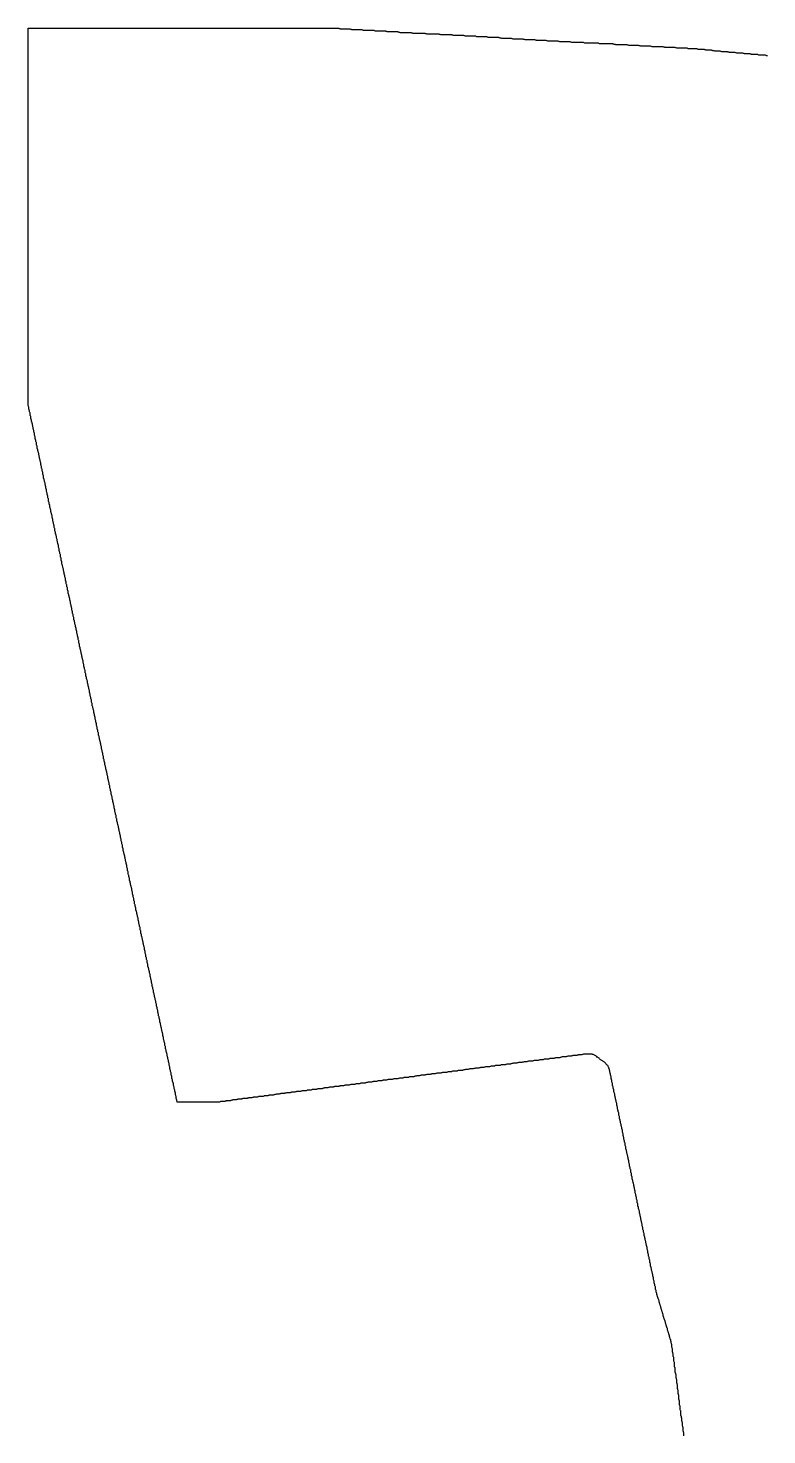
# Model space of a CAD drawing. Header units: metres. Extents: x -92469 to 35737, y 558 to 231008.
# Drawn here: x -92469 to -31974, y 115783 to 231008 of the extents above; entities that cross this region are included whole.
import ezdxf

# ---------------------------------------------------------------- set-up
doc = ezdxf.new("R2010")
doc.units = ezdxf.units.M
doc.layers.add('alpha_boundary_shrunk', color=7, linetype='Continuous')

msp = doc.modelspace()

# ---------------------------------------------------------------- linework, layer by layer
at = {"layer": 'alpha_boundary_shrunk', "color": 1}
msp.add_lwpolyline([(-38777, 115699), (-38777, 115870), (-38779, 115916), (-38786, 115962), (-38796, 116007), (-38811, 116051), (-38830, 116093), (-38835, 116103), (-38835, 116331), (-38837, 116378), (-38844, 116424), (-38854, 116469), (-38869, 116513), (-38888, 116555), (-38893, 116565), (-38893, 116736), (-38895, 116782), (-38901, 116828), (-38912, 116873), (-38927, 116917), (-38945, 116959), (-38950, 116969), (-38950, 117140), (-38953, 117186), (-38959, 117232), (-38970, 117277), (-38984, 117321), (-39003, 117363), (-39008, 117373), (-39008, 117601), (-39010, 117648), (-39017, 117694), (-39027, 117739), (-39042, 117783), (-39061, 117825), (-39066, 117835), (-39066, 118006), (-39068, 118052), (-39074, 118098), (-39085, 118143), (-39100, 118187), (-39119, 118229), (-39124, 118239), (-39124, 118467), (-39126, 118514), (-39132, 118560), (-39143, 118605), (-39158, 118649), (-39176, 118691), (-39181, 118701), (-39181, 118929), (-39183, 118976), (-39190, 119022), (-39201, 119067), (-39215, 119111), (-39234, 119153), (-39239, 119163), (-39239, 119333), (-39241, 119380), (-39248, 119426), (-39258, 119471), (-39273, 119515), (-39292, 119557), (-39297, 119567), (-39297, 119795), (-39299, 119842), (-39305, 119888), (-39316, 119933), (-39331, 119977), (-39350, 120019), (-39355, 120029), (-39355, 120257), (-39357, 120303), (-39363, 120349), (-39374, 120395), (-39389, 120438), (-39407, 120481), (-39412, 120491), (-39412, 120661), (-39414, 120708), (-39421, 120754), (-39431, 120799), (-39446, 120843), (-39465, 120885), (-39470, 120895), (-39470, 121123), (-39472, 121169), (-39479, 121215), (-39489, 121260), (-39504, 121304), (-39523, 121347), (-39528, 121357), (-39528, 121585), (-39530, 121631), (-39536, 121677), (-39547, 121722), (-39562, 121766), (-39581, 121809), (-39585, 121819), (-39585, 121989), (-39588, 122035), (-39594, 122081), (-39605, 122126), (-39619, 122170), (-39638, 122213), (-39643, 122223), (-39643, 122336), (-39645, 122382), (-39652, 122428), (-39662, 122473), (-39677, 122517), (-39696, 122559), (-39701, 122569), (-39701, 122740), (-39703, 122786), (-39710, 122832), (-39720, 122877), (-39735, 122921), (-39754, 122963), (-39759, 122973), (-39759, 123086), (-39761, 123132), (-39767, 123178), (-39778, 123223), (-39793, 123267), (-39811, 123310), (-39816, 123320), (-39816, 123375), (-39819, 123421), (-39825, 123467), (-39836, 123512), (-39850, 123556), (-39869, 123598), (-39880, 123620), (-39883, 123640), (-39893, 123685), (-39908, 123729), (-39927, 123772), (-39932, 123782), (-39934, 123825), (-39940, 123871), (-39951, 123916), (-39966, 123960), (-39985, 124003), (-39995, 124024), (-39998, 124044), (-40009, 124089), (-40024, 124133), (-40042, 124176), (-40053, 124197), (-40056, 124217), (-40067, 124263), (-40081, 124307), (-40100, 124349), (-40105, 124359), (-40107, 124403), (-40114, 124448), (-40124, 124494), (-40139, 124537), (-40158, 124580), (-40169, 124601), (-40171, 124622), (-40182, 124667), (-40197, 124711), (-40216, 124753), (-40226, 124774), (-40229, 124795), (-40240, 124840), (-40255, 124884), (-40273, 124926), (-40278, 124936), (-40280, 124980), (-40287, 125026), (-40297, 125071), (-40312, 125115), (-40331, 125157), (-40342, 125178), (-40345, 125199), (-40355, 125244), (-40370, 125288), (-40389, 125330), (-40399, 125352), (-40402, 125372), (-40413, 125417), (-40428, 125461), (-40447, 125504), (-40452, 125514), (-40454, 125557), (-40460, 125603), (-40471, 125648), (-40485, 125692), (-40504, 125734), (-40515, 125756), (-40518, 125776), (-40528, 125821), (-40543, 125865), (-40562, 125908), (-40573, 125929), (-40575, 125949), (-40586, 125995), (-40601, 126039), (-40620, 126081), (-40625, 126091), (-40627, 126134), (-40633, 126180), (-40644, 126226), (-40659, 126269), (-40677, 126312), (-40688, 126333), (-40691, 126354), (-40702, 126399), (-40716, 126443), (-40735, 126485), (-40746, 126506), (-40749, 126527), (-40759, 126572), (-40774, 126616), (-40793, 126658), (-40798, 126668), (-40800, 126712), (-40806, 126758), (-40817, 126803), (-40832, 126847), (-40851, 126889), (-40861, 126910), (-40864, 126931), (-40875, 126976), (-40890, 127020), (-40908, 127062), (-40919, 127084), (-40922, 127104), (-40933, 127149), (-40947, 127193), (-40966, 127236), (-40971, 127246), (-40973, 127289), (-40980, 127335), (-40990, 127380), (-41005, 127424), (-41024, 127466), (-41029, 127477), (-41031, 127520), (-41037, 127566), (-41048, 127611), (-41063, 127655), (-41082, 127697), (-41087, 127707), (-41087, 127762), (-41089, 127809), (-41095, 127855), (-41106, 127900), (-41121, 127944), (-41139, 127986), (-41144, 127996), (-41146, 128040), (-41153, 128086), (-41163, 128131), (-41178, 128175), (-41197, 128217), (-41202, 128227), (-41202, 128282), (-41204, 128328), (-41211, 128374), (-41221, 128419), (-41236, 128463), (-41255, 128506), (-41260, 128516), (-41260, 128571), (-41262, 128617), (-41268, 128663), (-41279, 128708), (-41294, 128752), (-41313, 128794), (-41317, 128804), (-41317, 128859), (-41320, 128906), (-41326, 128952), (-41337, 128997), (-41351, 129041), (-41370, 129083), (-41375, 129093), (-41377, 129137), (-41384, 129183), (-41394, 129228), (-41409, 129272), (-41428, 129314), (-41433, 129324), (-41433, 129379), (-41435, 129425), (-41441, 129471), (-41452, 129516), (-41467, 129560), (-41486, 129603), (-41491, 129612), (-41491, 129668), (-41493, 129714), (-41499, 129760), (-41510, 129805), (-41525, 129849), (-41543, 129891), (-41548, 129901), (-41548, 129956), (-41551, 130003), (-41557, 130048), (-41568, 130094), (-41582, 130138), (-41601, 130180), (-41606, 130190), (-41608, 130234), (-41615, 130279), (-41625, 130325), (-41640, 130368), (-41659, 130411), (-41664, 130421), (-41664, 130476), (-41666, 130522), (-41672, 130568), (-41683, 130613), (-41698, 130657), (-41717, 130699), (-41722, 130709), (-41722, 130765), (-41724, 130811), (-41730, 130857), (-41741, 130902), (-41756, 130946), (-41774, 130988), (-41779, 130998), (-41779, 131053), (-41781, 131100), (-41788, 131145), (-41799, 131191), (-41813, 131234), (-41832, 131277), (-41837, 131287), (-41839, 131330), (-41846, 131376), (-41856, 131421), (-41871, 131465), (-41890, 131508), (-41895, 131518), (-41895, 131573), (-41897, 131619), (-41903, 131665), (-41914, 131710), (-41929, 131754), (-41948, 131796), (-41953, 131806), (-41953, 131861), (-41955, 131908), (-41961, 131954), (-41972, 131999), (-41987, 132043), (-42005, 132085), (-42010, 132095), (-42010, 132150), (-42012, 132196), (-42019, 132242), (-42029, 132287), (-42044, 132331), (-42063, 132374), (-42068, 132384), (-42070, 132427), (-42077, 132473), (-42087, 132518), (-42102, 132562), (-42121, 132605), (-42126, 132615), (-42126, 132670), (-42128, 132716), (-42134, 132762), (-42145, 132807), (-42160, 132851), (-42178, 132893), (-42183, 132903), (-42183, 132958), (-42186, 133005), (-42192, 133051), (-42203, 133096), (-42217, 133140), (-42236, 133182), (-42241, 133192), (-42243, 133236), (-42250, 133282), (-42260, 133327), (-42275, 133371), (-42294, 133413), (-42299, 133423), (-42299, 133478), (-42301, 133524), (-42307, 133570), (-42318, 133615), (-42333, 133659), (-42352, 133702), (-42357, 133711), (-42357, 133767), (-42359, 133813), (-42365, 133859), (-42376, 133904), (-42391, 133948), (-42409, 133990), (-42414, 134000), (-42414, 134055), (-42417, 134102), (-42423, 134148), (-42434, 134193), (-42448, 134237), (-42467, 134279), (-42472, 134289), (-42474, 134333), (-42481, 134378), (-42491, 134424), (-42506, 134467), (-42525, 134510), (-42530, 134520), (-42530, 134575), (-42532, 134621), (-42538, 134667), (-42549, 134712), (-42564, 134756), (-42583, 134799), (-42588, 134808), (-42588, 134864), (-42590, 134910), (-42596, 134956), (-42607, 135001), (-42622, 135045), (-42640, 135087), (-42645, 135097), (-42645, 135152), (-42647, 135199), (-42654, 135244), (-42665, 135290), (-42679, 135333), (-42698, 135376), (-42703, 135386), (-42705, 135429), (-42712, 135475), (-42722, 135520), (-42737, 135564), (-42756, 135607), (-42761, 135617), (-42761, 135672), (-42763, 135718), (-42769, 135764), (-42780, 135809), (-42795, 135853), (-42814, 135895), (-42818, 135905), (-42818, 135960), (-42821, 136007), (-42827, 136053), (-42838, 136098), (-42853, 136142), (-42871, 136184), (-42876, 136194), (-42876, 136249), (-42878, 136295), (-42885, 136341), (-42895, 136386), (-42910, 136430), (-42929, 136473), (-42934, 136483), (-42936, 136526), (-42943, 136572), (-42953, 136617), (-42968, 136661), (-42987, 136704), (-42992, 136714), (-42992, 136769), (-42994, 136815), (-43000, 136861), (-43011, 136906), (-43026, 136950), (-43044, 136992), (-43049, 137002), (-43049, 137057), (-43052, 137104), (-43058, 137150), (-43069, 137195), (-43083, 137239), (-43102, 137281), (-43107, 137291), (-43107, 137346), (-43109, 137392), (-43116, 137438), (-43126, 137483), (-43141, 137527), (-43160, 137570), (-43165, 137580), (-43167, 137623), (-43173, 137669), (-43184, 137714), (-43199, 137758), (-43218, 137801), (-43223, 137811), (-43223, 137866), (-43225, 137912), (-43231, 137958), (-43242, 138003), (-43257, 138047), (-43275, 138089), (-43280, 138099), (-43280, 138154), (-43283, 138201), (-43289, 138247), (-43300, 138292), (-43314, 138336), (-43333, 138378), (-43338, 138388), (-43338, 138443), (-43340, 138489), (-43347, 138535), (-43357, 138580), (-43372, 138624), (-43391, 138667), (-43396, 138677), (-43398, 138720), (-43404, 138766), (-43415, 138811), (-43430, 138855), (-43449, 138898), (-43454, 138907), (-43454, 138963), (-43456, 139009), (-43462, 139055), (-43473, 139100), (-43488, 139144), (-43506, 139186), (-43511, 139196), (-43511, 139251), (-43513, 139298), (-43520, 139343), (-43531, 139389), (-43545, 139432), (-43564, 139475), (-43569, 139485), (-43569, 139540), (-43571, 139586), (-43578, 139632), (-43588, 139677), (-43603, 139721), (-43622, 139764), (-43627, 139774), (-43629, 139817), (-43635, 139863), (-43646, 139908), (-43661, 139952), (-43680, 139994), (-43684, 140004), (-43684, 140060), (-43687, 140106), (-43693, 140152), (-43704, 140197), (-43718, 140241), (-43737, 140283), (-43742, 140293), (-43742, 140348), (-43744, 140394), (-43751, 140440), (-43761, 140485), (-43776, 140529), (-43795, 140572), (-43800, 140582), (-43800, 140637), (-43802, 140683), (-43809, 140729), (-43819, 140774), (-43834, 140818), (-43853, 140860), (-43858, 140870), (-43858, 140926), (-43860, 140972), (-43866, 141018), (-43877, 141063), (-43892, 141107), (-43910, 141149), (-43916, 141159), (-43918, 141203), (-43924, 141249), (-43935, 141294), (-43949, 141338), (-43968, 141380), (-43973, 141390), (-43973, 141445), (-43975, 141491), (-43982, 141537), (-43992, 141582), (-44007, 141626), (-44026, 141669), (-44031, 141679), (-44031, 141734), (-44033, 141780), (-44039, 141826), (-44050, 141871), (-44065, 141915), (-44084, 141957), (-44089, 141967), (-44089, 142022), (-44091, 142069), (-44097, 142115), (-44108, 142160), (-44123, 142204), (-44141, 142246), (-44146, 142256), (-44148, 142300), (-44155, 142346), (-44166, 142391), (-44180, 142435), (-44199, 142477), (-44204, 142487), (-44204, 142542), (-44206, 142588), (-44213, 142634), (-44223, 142679), (-44238, 142723), (-44257, 142766), (-44262, 142776), (-44262, 142831), (-44264, 142877), (-44270, 142923), (-44281, 142968), (-44296, 143012), (-44315, 143054), (-44320, 143064), (-44322, 143108), (-44328, 143154), (-44339, 143199), (-44354, 143243), (-44372, 143285), (-44377, 143295), (-44377, 143350), (-44379, 143397), (-44386, 143442), (-44397, 143488), (-44411, 143532), (-44430, 143574), (-44435, 143584), (-44435, 143639), (-44437, 143685), (-44444, 143731), (-44454, 143776), (-44469, 143820), (-44488, 143863), (-44493, 143872), (-44493, 143928), (-44495, 143974), (-44501, 144020), (-44512, 144065), (-44527, 144109), (-44546, 144151), (-44551, 144161), (-44553, 144205), (-44559, 144251), (-44570, 144296), (-44584, 144340), (-44603, 144382), (-44608, 144392), (-44608, 144447), (-44610, 144493), (-44617, 144539), (-44627, 144585), (-44642, 144628), (-44661, 144671), (-44666, 144681), (-44666, 144736), (-44668, 144782), (-44675, 144828), (-44685, 144873), (-44700, 144917), (-44719, 144959), (-44724, 144969), (-44724, 145025), (-44726, 145071), (-44732, 145117), (-44743, 145162), (-44758, 145206), (-44776, 145248), (-44782, 145258), (-44784, 145302), (-44790, 145348), (-44801, 145393), (-44815, 145437), (-44834, 145479), (-44839, 145489), (-44839, 145544), (-44841, 145590), (-44848, 145636), (-44858, 145681), (-44873, 145725), (-44892, 145768), (-44903, 145789), (-44906, 145815), (-44918, 145862), (-44935, 145909), (-44956, 145953), (-44981, 145995), (-45010, 146035), (-45043, 146071), (-45274, 146302), (-45314, 146338), (-45358, 146369), (-45404, 146395), (-45447, 146417), (-45447, 146417), (-45487, 146453), (-45531, 146484), (-45577, 146511), (-45620, 146532), (-45678, 146590), (-45718, 146626), (-45762, 146658), (-45808, 146684), (-45851, 146706), (-45909, 146764), (-45949, 146799), (-45993, 146831), (-46039, 146857), (-46155, 146915), (-46197, 146934), (-46241, 146949), (-46286, 146959), (-46332, 146966), (-46378, 146968), (-46898, 146968), (-46944, 146966), (-46990, 146959), (-47035, 146949), (-47079, 146934), (-47122, 146915), (-47131, 146910), (-47302, 146910), (-47348, 146908), (-47394, 146902), (-47439, 146891), (-47483, 146876), (-47526, 146857), (-47536, 146852), (-47764, 146852), (-47810, 146850), (-47856, 146844), (-47901, 146833), (-47945, 146818), (-47988, 146800), (-47997, 146795), (-48226, 146795), (-48272, 146792), (-48318, 146786), (-48363, 146775), (-48407, 146761), (-48449, 146742), (-48459, 146737), (-48688, 146737), (-48734, 146735), (-48780, 146728), (-48825, 146718), (-48869, 146703), (-48911, 146684), (-48921, 146679), (-49149, 146679), (-49196, 146677), (-49242, 146671), (-49287, 146660), (-49331, 146645), (-49373, 146626), (-49383, 146621), (-49611, 146621), (-49658, 146619), (-49704, 146613), (-49749, 146602), (-49793, 146587), (-49835, 146569), (-49845, 146564), (-50073, 146564), (-50120, 146562), (-50165, 146555), (-50211, 146544), (-50254, 146530), (-50297, 146511), (-50307, 146506), (-50477, 146506), (-50524, 146504), (-50570, 146497), (-50615, 146487), (-50659, 146472), (-50701, 146453), (-50711, 146448), (-50939, 146448), (-50986, 146446), (-51031, 146440), (-51077, 146429), (-51120, 146414), (-51163, 146395), (-51173, 146391), (-51401, 146391), (-51447, 146388), (-51493, 146382), (-51538, 146371), (-51582, 146357), (-51625, 146338), (-51635, 146333), (-51805, 146333), (-51852, 146331), (-51897, 146324), (-51943, 146314), (-51986, 146299), (-52029, 146280), (-52039, 146275), (-52267, 146275), (-52313, 146273), (-52359, 146266), (-52404, 146256), (-52448, 146241), (-52491, 146222), (-52501, 146217), (-52729, 146217), (-52775, 146215), (-52821, 146209), (-52866, 146198), (-52910, 146183), (-52953, 146165), (-52962, 146160), (-53133, 146160), (-53179, 146157), (-53225, 146151), (-53270, 146140), (-53314, 146126), (-53357, 146107), (-53367, 146102), (-53595, 146102), (-53641, 146100), (-53687, 146093), (-53732, 146083), (-53776, 146068), (-53819, 146049), (-53828, 146044), (-54057, 146044), (-54103, 146042), (-54149, 146036), (-54194, 146025), (-54238, 146010), (-54280, 145991), (-54290, 145986), (-54461, 145986), (-54507, 145984), (-54553, 145978), (-54598, 145967), (-54642, 145952), (-54685, 145934), (-54694, 145929), (-54923, 145929), (-54969, 145927), (-55015, 145920), (-55060, 145909), (-55104, 145895), (-55146, 145876), (-55156, 145871), (-55327, 145871), (-55373, 145869), (-55419, 145862), (-55464, 145852), (-55508, 145837), (-55551, 145818), (-55560, 145813), (-55789, 145813), (-55835, 145811), (-55881, 145805), (-55926, 145794), (-55970, 145779), (-56012, 145760), (-56022, 145755), (-56251, 145755), (-56297, 145753), (-56343, 145747), (-56388, 145736), (-56432, 145721), (-56474, 145703), (-56484, 145698), (-56655, 145698), (-56701, 145696), (-56747, 145689), (-56792, 145678), (-56836, 145664), (-56878, 145645), (-56888, 145640), (-57117, 145640), (-57163, 145638), (-57209, 145631), (-57254, 145621), (-57298, 145606), (-57340, 145587), (-57350, 145582), (-57578, 145582), (-57625, 145580), (-57671, 145574), (-57716, 145563), (-57760, 145548), (-57802, 145529), (-57812, 145525), (-57983, 145525), (-58029, 145522), (-58075, 145516), (-58120, 145505), (-58164, 145491), (-58206, 145472), (-58216, 145467), (-58444, 145467), (-58491, 145465), (-58537, 145458), (-58582, 145448), (-58626, 145433), (-58668, 145414), (-58678, 145409), (-58906, 145409), (-58953, 145407), (-58999, 145400), (-59044, 145390), (-59088, 145375), (-59130, 145356), (-59140, 145351), (-59310, 145351), (-59357, 145349), (-59403, 145343), (-59448, 145332), (-59492, 145317), (-59534, 145299), (-59544, 145294), (-59772, 145294), (-59819, 145291), (-59865, 145285), (-59910, 145274), (-59954, 145260), (-59996, 145241), (-60006, 145236), (-60234, 145236), (-60280, 145234), (-60326, 145227), (-60371, 145217), (-60415, 145202), (-60458, 145183), (-60468, 145178), (-60638, 145178), (-60685, 145176), (-60731, 145170), (-60776, 145159), (-60820, 145144), (-60862, 145125), (-60872, 145120), (-61100, 145120), (-61146, 145118), (-61192, 145112), (-61237, 145101), (-61281, 145086), (-61324, 145068), (-61334, 145063), (-61562, 145063), (-61608, 145061), (-61654, 145054), (-61699, 145043), (-61743, 145029), (-61786, 145010), (-61796, 145005), (-61966, 145005), (-62012, 145003), (-62058, 144996), (-62103, 144986), (-62147, 144971), (-62190, 144952), (-62200, 144947), (-62428, 144947), (-62474, 144945), (-62520, 144939), (-62565, 144928), (-62609, 144913), (-62652, 144894), (-62662, 144889), (-62890, 144889), (-62936, 144887), (-62982, 144881), (-63027, 144870), (-63071, 144855), (-63113, 144837), (-63123, 144832), (-63294, 144832), (-63340, 144830), (-63386, 144823), (-63431, 144813), (-63475, 144798), (-63518, 144779), (-63528, 144774), (-63756, 144774), (-63802, 144772), (-63848, 144765), (-63893, 144755), (-63937, 144740), (-63979, 144721), (-63989, 144716), (-64160, 144716), (-64206, 144714), (-64252, 144708), (-64297, 144697), (-64341, 144682), (-64384, 144663), (-64393, 144659), (-64622, 144659), (-64668, 144656), (-64714, 144650), (-64759, 144639), (-64803, 144625), (-64845, 144606), (-64855, 144601), (-65084, 144601), (-65130, 144599), (-65176, 144592), (-65221, 144582), (-65265, 144567), (-65307, 144548), (-65317, 144543), (-65488, 144543), (-65534, 144541), (-65580, 144534), (-65625, 144524), (-65669, 144509), (-65711, 144490), (-65721, 144485), (-65950, 144485), (-65996, 144483), (-66042, 144477), (-66087, 144466), (-66131, 144451), (-66173, 144433), (-66183, 144428), (-66412, 144428), (-66458, 144425), (-66504, 144419), (-66549, 144408), (-66593, 144394), (-66635, 144375), (-66645, 144370), (-66816, 144370), (-66862, 144368), (-66908, 144361), (-66953, 144351), (-66997, 144336), (-67039, 144317), (-67049, 144312), (-67278, 144312), (-67324, 144310), (-67370, 144304), (-67415, 144293), (-67459, 144278), (-67501, 144259), (-67511, 144254), (-67739, 144254), (-67786, 144252), (-67832, 144246), (-67877, 144235), (-67921, 144220), (-67963, 144202), (-67973, 144197), (-68144, 144197), (-68190, 144195), (-68236, 144188), (-68281, 144177), (-68325, 144163), (-68367, 144144), (-68377, 144139), (-68605, 144139), (-68652, 144137), (-68698, 144130), (-68743, 144120), (-68787, 144105), (-68829, 144086), (-68839, 144081), (-69067, 144081), (-69114, 144079), (-69159, 144073), (-69205, 144062), (-69249, 144047), (-69291, 144028), (-69301, 144023), (-69471, 144023), (-69518, 144021), (-69564, 144015), (-69609, 144004), (-69653, 143989), (-69695, 143971), (-69705, 143966), (-69933, 143966), (-69980, 143964), (-70025, 143957), (-70071, 143947), (-70115, 143932), (-70157, 143913), (-70167, 143908), (-70395, 143908), (-70441, 143906), (-70487, 143899), (-70532, 143889), (-70576, 143874), (-70619, 143855), (-70629, 143850), (-70799, 143850), (-70846, 143848), (-70891, 143842), (-70937, 143831), (-70980, 143816), (-71023, 143797), (-71033, 143793), (-71261, 143793), (-71307, 143790), (-71353, 143784), (-71398, 143773), (-71442, 143759), (-71485, 143740), (-71495, 143735), (-71723, 143735), (-71769, 143733), (-71815, 143726), (-71860, 143716), (-71904, 143701), (-71947, 143682), (-71956, 143677), (-72127, 143677), (-72173, 143675), (-72219, 143669), (-72264, 143658), (-72308, 143643), (-72351, 143624), (-72361, 143619), (-72589, 143619), (-72635, 143617), (-72681, 143611), (-72726, 143600), (-72770, 143585), (-72813, 143567), (-72822, 143562), (-72993, 143562), (-73039, 143559), (-73085, 143553), (-73130, 143542), (-73174, 143528), (-73217, 143509), (-73227, 143504), (-73455, 143504), (-73501, 143502), (-73547, 143495), (-73592, 143485), (-73636, 143470), (-73679, 143451), (-73688, 143446), (-73917, 143446), (-73963, 143444), (-74009, 143438), (-74054, 143427), (-74098, 143412), (-74140, 143393), (-74150, 143388), (-74321, 143388), (-74367, 143386), (-74413, 143380), (-74458, 143369), (-74502, 143354), (-74545, 143336), (-74554, 143331), (-74783, 143331), (-74829, 143329), (-74875, 143322), (-74920, 143311), (-74964, 143297), (-75006, 143278), (-75016, 143273), (-75245, 143273), (-75291, 143271), (-75337, 143264), (-75382, 143254), (-75426, 143239), (-75468, 143220), (-75478, 143215), (-75649, 143215), (-75695, 143213), (-75741, 143207), (-75786, 143196), (-75830, 143181), (-75872, 143162), (-75882, 143157), (-76111, 143157), (-76157, 143155), (-76203, 143149), (-76248, 143138), (-76292, 143123), (-76334, 143105), (-76344, 143100), (-76573, 143100), (-76619, 143098), (-76665, 143091), (-76710, 143081), (-76754, 143066), (-76796, 143047), (-76806, 143042), (-80254, 143042), (-80263, 143070), (-80282, 143112), (-80287, 143122), (-80289, 143166), (-80296, 143212), (-80306, 143257), (-80321, 143301), (-80340, 143343), (-80345, 143353), (-80345, 143408), (-80347, 143454), (-80353, 143500), (-80364, 143545), (-80379, 143589), (-80398, 143632), (-80402, 143642), (-80402, 143697), (-80405, 143743), (-80411, 143789), (-80422, 143834), (-80436, 143878), (-80455, 143920), (-80460, 143930), (-80462, 143974), (-80469, 144020), (-80479, 144065), (-80494, 144109), (-80513, 144151), (-80518, 144161), (-80518, 144216), (-80520, 144263), (-80527, 144308), (-80537, 144354), (-80552, 144398), (-80571, 144440), (-80576, 144450), (-80576, 144505), (-80578, 144551), (-80584, 144597), (-80595, 144642), (-80610, 144686), (-80628, 144729), (-80634, 144739), (-80636, 144782), (-80642, 144828), (-80653, 144873), (-80667, 144917), (-80686, 144959), (-80691, 144969), (-80691, 145025), (-80693, 145071), (-80700, 145117), (-80710, 145162), (-80725, 145206), (-80744, 145248), (-80749, 145258), (-80749, 145313), (-80751, 145359), (-80757, 145405), (-80768, 145450), (-80783, 145494), (-80802, 145537), (-80807, 145547), (-80809, 145590), (-80815, 145636), (-80826, 145681), (-80841, 145725), (-80859, 145768), (-80864, 145778), (-80864, 145833), (-80866, 145879), (-80873, 145925), (-80884, 145970), (-80898, 146014), (-80917, 146056), (-80922, 146066), (-80922, 146121), (-80924, 146168), (-80931, 146214), (-80941, 146259), (-80956, 146303), (-80975, 146345), (-80980, 146355), (-80982, 146399), (-80988, 146445), (-80999, 146490), (-81014, 146534), (-81033, 146576), (-81038, 146586), (-81038, 146641), (-81040, 146687), (-81046, 146733), (-81057, 146778), (-81072, 146822), (-81090, 146865), (-81095, 146875), (-81095, 146930), (-81097, 146976), (-81104, 147022), (-81114, 147067), (-81129, 147111), (-81148, 147153), (-81153, 147163), (-81155, 147207), (-81162, 147253), (-81172, 147298), (-81187, 147342), (-81206, 147384), (-81211, 147394), (-81211, 147449), (-81213, 147496), (-81219, 147541), (-81230, 147587), (-81245, 147631), (-81264, 147673), (-81268, 147683), (-81268, 147738), (-81271, 147784), (-81277, 147830), (-81288, 147875), (-81302, 147919), (-81321, 147962), (-81326, 147972), (-81328, 148015), (-81335, 148061), (-81345, 148106), (-81360, 148150), (-81379, 148192), (-81384, 148202), (-81384, 148258), (-81386, 148304), (-81393, 148350), (-81403, 148395), (-81418, 148439), (-81437, 148481), (-81442, 148491), (-81442, 148546), (-81444, 148593), (-81450, 148638), (-81461, 148684), (-81476, 148727), (-81494, 148770), (-81500, 148780), (-81502, 148823), (-81508, 148869), (-81519, 148914), (-81533, 148958), (-81552, 149001), (-81557, 149011), (-81557, 149066), (-81559, 149112), (-81566, 149158), (-81576, 149203), (-81591, 149247), (-81610, 149289), (-81615, 149299), (-81615, 149354), (-81617, 149401), (-81623, 149447), (-81634, 149492), (-81649, 149536), (-81668, 149578), (-81673, 149588), (-81673, 149643), (-81675, 149689), (-81681, 149735), (-81692, 149780), (-81707, 149824), (-81725, 149867), (-81730, 149877), (-81732, 149920), (-81739, 149966), (-81750, 150011), (-81764, 150055), (-81783, 150098), (-81788, 150108), (-81788, 150163), (-81790, 150209), (-81797, 150255), (-81807, 150300), (-81822, 150344), (-81841, 150386), (-81846, 150396), (-81846, 150451), (-81848, 150498), (-81854, 150544), (-81865, 150589), (-81880, 150633), (-81899, 150675), (-81904, 150685), (-81906, 150729), (-81912, 150775), (-81923, 150820), (-81938, 150864), (-81956, 150906), (-81961, 150916), (-81961, 150971), (-81963, 151017), (-81970, 151063), (-81980, 151108), (-81995, 151152), (-82014, 151195), (-82019, 151204), (-82019, 151260), (-82021, 151306), (-82028, 151352), (-82038, 151397), (-82053, 151441), (-82072, 151483), (-82077, 151493), (-82079, 151537), (-82085, 151583), (-82096, 151628), (-82111, 151672), (-82130, 151714), (-82134, 151724), (-82134, 151779), (-82137, 151826), (-82143, 151871), (-82154, 151917), (-82168, 151960), (-82187, 152003), (-82192, 152013), (-82192, 152068), (-82194, 152114), (-82201, 152160), (-82211, 152205), (-82226, 152249), (-82245, 152292), (-82250, 152302), (-82252, 152345), (-82259, 152391), (-82269, 152436), (-82284, 152480), (-82303, 152522), (-82308, 152532), (-82308, 152588), (-82310, 152634), (-82316, 152680), (-82327, 152725), (-82342, 152769), (-82360, 152811), (-82365, 152821), (-82365, 152876), (-82368, 152922), (-82374, 152968), (-82385, 153013), (-82399, 153057), (-82418, 153100), (-82423, 153110), (-82425, 153153), (-82432, 153199), (-82442, 153244), (-82457, 153288), (-82476, 153331), (-82481, 153341), (-82481, 153396), (-82483, 153442), (-82489, 153488), (-82500, 153533), (-82515, 153577), (-82534, 153619), (-82539, 153629), (-82539, 153684), (-82541, 153731), (-82547, 153777), (-82558, 153822), (-82573, 153866), (-82591, 153908), (-82596, 153918), (-82598, 153962), (-82605, 154008), (-82616, 154053), (-82630, 154097), (-82649, 154139), (-82654, 154149), (-82654, 154204), (-82656, 154250), (-82663, 154296), (-82673, 154341), (-82688, 154385), (-82707, 154428), (-82712, 154438), (-82712, 154493), (-82714, 154539), (-82720, 154585), (-82731, 154630), (-82746, 154674), (-82765, 154716), (-82770, 154726), (-82772, 154770), (-82778, 154816), (-82789, 154861), (-82804, 154905), (-82822, 154947), (-82827, 154957), (-82827, 155012), (-82829, 155059), (-82836, 155104), (-82846, 155150), (-82861, 155194), (-82880, 155236), (-82885, 155246), (-82885, 155301), (-82887, 155347), (-82894, 155393), (-82904, 155438), (-82919, 155482), (-82938, 155525), (-82943, 155534), (-82943, 155590), (-82945, 155636), (-82951, 155682), (-82962, 155727), (-82977, 155771), (-82996, 155813), (-83001, 155823), (-83003, 155867), (-83009, 155913), (-83020, 155958), (-83034, 156002), (-83053, 156044), (-83058, 156054), (-83058, 156109), (-83060, 156155), (-83067, 156201), (-83077, 156247), (-83092, 156290), (-83111, 156333), (-83116, 156343), (-83116, 156398), (-83118, 156444), (-83124, 156490), (-83135, 156535), (-83150, 156579), (-83169, 156621), (-83174, 156632), (-83176, 156675), (-83182, 156721), (-83193, 156766), (-83208, 156810), (-83226, 156852), (-83231, 156862), (-83231, 156917), (-83234, 156964), (-83240, 157010), (-83251, 157055), (-83265, 157099), (-83284, 157141), (-83289, 157151), (-83289, 157206), (-83291, 157252), (-83298, 157298), (-83308, 157343), (-83323, 157387), (-83342, 157430), (-83347, 157440), (-83349, 157483), (-83355, 157529), (-83366, 157574), (-83381, 157618), (-83400, 157661), (-83405, 157671), (-83405, 157726), (-83407, 157772), (-83413, 157818), (-83424, 157863), (-83439, 157907), (-83457, 157949), (-83462, 157959), (-83462, 158014), (-83464, 158061), (-83471, 158107), (-83482, 158152), (-83496, 158196), (-83515, 158238), (-83520, 158248), (-83522, 158292), (-83529, 158338), (-83539, 158383), (-83554, 158427), (-83573, 158469), (-83578, 158479), (-83578, 158534), (-83580, 158580), (-83586, 158626), (-83597, 158671), (-83612, 158715), (-83631, 158758), (-83636, 158767), (-83636, 158823), (-83638, 158869), (-83644, 158915), (-83655, 158960), (-83670, 159004), (-83688, 159046), (-83693, 159056), (-83695, 159100), (-83702, 159146), (-83712, 159191), (-83727, 159235), (-83746, 159277), (-83751, 159287), (-83751, 159342), (-83753, 159389), (-83760, 159434), (-83770, 159480), (-83785, 159523), (-83804, 159566), (-83809, 159576), (-83809, 159631), (-83811, 159677), (-83817, 159723), (-83828, 159768), (-83843, 159812), (-83861, 159855), (-83867, 159865), (-83869, 159908), (-83875, 159954), (-83886, 159999), (-83900, 160043), (-83919, 160085), (-83924, 160095), (-83924, 160150), (-83926, 160197), (-83933, 160243), (-83943, 160288), (-83958, 160332), (-83977, 160374), (-83982, 160384), (-83982, 160439), (-83984, 160485), (-83990, 160531), (-84001, 160576), (-84016, 160620), (-84035, 160663), (-84040, 160673), (-84042, 160716), (-84048, 160762), (-84059, 160807), (-84074, 160851), (-84092, 160894), (-84097, 160904), (-84097, 160959), (-84100, 161005), (-84106, 161051), (-84117, 161096), (-84131, 161140), (-84150, 161182), (-84155, 161192), (-84155, 161247), (-84157, 161294), (-84164, 161340), (-84174, 161385), (-84189, 161429), (-84208, 161471), (-84213, 161481), (-84215, 161525), (-84221, 161571), (-84232, 161616), (-84247, 161660), (-84266, 161702), (-84271, 161712), (-84271, 161767), (-84273, 161813), (-84279, 161859), (-84290, 161904), (-84305, 161948), (-84323, 161991), (-84328, 162001), (-84328, 162056), (-84330, 162102), (-84337, 162148), (-84348, 162193), (-84362, 162237), (-84381, 162279), (-84386, 162289), (-84386, 162344), (-84388, 162391), (-84395, 162437), (-84405, 162482), (-84420, 162526), (-84439, 162568), (-84444, 162578), (-84446, 162622), (-84452, 162667), (-84463, 162713), (-84478, 162756), (-84497, 162799), (-84502, 162809), (-84502, 162864), (-84504, 162910), (-84510, 162956), (-84521, 163001), (-84536, 163045), (-84554, 163088), (-84559, 163097), (-84559, 163153), (-84561, 163199), (-84568, 163245), (-84578, 163290), (-84593, 163334), (-84612, 163376), (-84617, 163386), (-84619, 163430), (-84626, 163476), (-84636, 163521), (-84651, 163565), (-84670, 163607), (-84675, 163617), (-84675, 163672), (-84677, 163718), (-84683, 163764), (-84694, 163809), (-84709, 163853), (-84727, 163896), (-84732, 163906), (-84732, 163961), (-84735, 164007), (-84741, 164053), (-84752, 164098), (-84766, 164142), (-84785, 164184), (-84790, 164195), (-84792, 164238), (-84799, 164284), (-84809, 164329), (-84824, 164373), (-84843, 164415), (-84848, 164425), (-84848, 164480), (-84850, 164527), (-84856, 164573), (-84867, 164618), (-84882, 164662), (-84901, 164704), (-84906, 164714), (-84906, 164769), (-84908, 164815), (-84914, 164861), (-84925, 164906), (-84940, 164950), (-84958, 164993), (-84963, 165003), (-84966, 165046), (-84972, 165092), (-84983, 165137), (-84997, 165181), (-85016, 165224), (-85021, 165234), (-85021, 165289), (-85023, 165335), (-85030, 165381), (-85040, 165426), (-85055, 165470), (-85074, 165512), (-85079, 165522), (-85079, 165577), (-85081, 165624), (-85087, 165670), (-85098, 165715), (-85113, 165759), (-85132, 165801), (-85137, 165811), (-85139, 165855), (-85145, 165900), (-85156, 165946), (-85171, 165990), (-85189, 166032), (-85194, 166042), (-85194, 166097), (-85196, 166143), (-85203, 166189), (-85214, 166234), (-85228, 166278), (-85247, 166321), (-85252, 166330), (-85252, 166386), (-85254, 166432), (-85261, 166478), (-85271, 166523), (-85286, 166567), (-85305, 166609), (-85310, 166619), (-85312, 166663), (-85318, 166709), (-85329, 166754), (-85344, 166798), (-85363, 166840), (-85367, 166850), (-85367, 166905), (-85370, 166952), (-85376, 166997), (-85387, 167043), (-85401, 167086), (-85420, 167129), (-85425, 167139), (-85425, 167194), (-85427, 167240), (-85434, 167286), (-85444, 167331), (-85459, 167375), (-85478, 167417), (-85483, 167428), (-85485, 167471), (-85492, 167517), (-85502, 167562), (-85517, 167606), (-85536, 167648), (-85541, 167658), (-85541, 167713), (-85543, 167760), (-85549, 167806), (-85560, 167851), (-85575, 167895), (-85593, 167937), (-85598, 167947), (-85598, 168002), (-85601, 168048), (-85607, 168094), (-85618, 168139), (-85632, 168183), (-85651, 168226), (-85656, 168236), (-85656, 168291), (-85658, 168337), (-85665, 168383), (-85675, 168428), (-85690, 168472), (-85709, 168514), (-85714, 168525), (-85716, 168568), (-85722, 168614), (-85733, 168659), (-85748, 168703), (-85767, 168745), (-85772, 168755), (-85772, 168810), (-85774, 168857), (-85780, 168903), (-85791, 168948), (-85806, 168992), (-85824, 169034), (-85829, 169044), (-85829, 169099), (-85832, 169145), (-85838, 169191), (-85849, 169236), (-85863, 169280), (-85882, 169323), (-85887, 169333), (-85889, 169376), (-85896, 169422), (-85906, 169467), (-85921, 169511), (-85940, 169554), (-85945, 169563), (-85945, 169619), (-85947, 169665), (-85953, 169711), (-85964, 169756), (-85979, 169800), (-85998, 169842), (-86003, 169852), (-86003, 169907), (-86005, 169954), (-86011, 170000), (-86022, 170045), (-86037, 170089), (-86055, 170131), (-86060, 170141), (-86062, 170185), (-86069, 170230), (-86080, 170276), (-86094, 170319), (-86113, 170362), (-86118, 170372), (-86118, 170427), (-86120, 170473), (-86127, 170519), (-86137, 170564), (-86152, 170608), (-86171, 170651), (-86176, 170660), (-86176, 170716), (-86178, 170762), (-86184, 170808), (-86195, 170853), (-86210, 170897), (-86229, 170939), (-86234, 170949), (-86236, 170993), (-86242, 171039), (-86253, 171084), (-86267, 171128), (-86286, 171170), (-86291, 171180), (-86291, 171235), (-86293, 171281), (-86300, 171327), (-86310, 171372), (-86325, 171416), (-86344, 171459), (-86349, 171469), (-86349, 171524), (-86351, 171570), (-86358, 171616), (-86368, 171661), (-86383, 171705), (-86402, 171747), (-86407, 171758), (-86409, 171801), (-86415, 171847), (-86426, 171892), (-86441, 171936), (-86459, 171978), (-86464, 171988), (-86464, 172043), (-86467, 172090), (-86473, 172136), (-86484, 172181), (-86498, 172225), (-86517, 172267), (-86522, 172277), (-86522, 172332), (-86524, 172378), (-86531, 172424), (-86541, 172469), (-86556, 172513), (-86575, 172556), (-86580, 172566), (-86582, 172609), (-86588, 172655), (-86599, 172700), (-86614, 172744), (-86633, 172787), (-86638, 172797), (-86638, 172852), (-86640, 172898), (-86646, 172944), (-86657, 172989), (-86672, 173033), (-86690, 173075), (-86695, 173085), (-86695, 173140), (-86697, 173187), (-86704, 173233), (-86715, 173278), (-86729, 173322), (-86748, 173364), (-86753, 173374), (-86755, 173418), (-86762, 173463), (-86772, 173509), (-86787, 173553), (-86806, 173595), (-86811, 173605), (-86811, 173660), (-86813, 173706), (-86819, 173752), (-86830, 173797), (-86845, 173841), (-86864, 173884), (-86869, 173893), (-86869, 173949), (-86871, 173995), (-86877, 174041), (-86888, 174086), (-86903, 174130), (-86921, 174172), (-86926, 174182), (-86928, 174226), (-86935, 174272), (-86945, 174317), (-86960, 174361), (-86979, 174403), (-86984, 174413), (-86984, 174468), (-86986, 174514), (-86993, 174560), (-87003, 174606), (-87018, 174649), (-87037, 174692), (-87042, 174702), (-87042, 174757), (-87044, 174803), (-87050, 174849), (-87061, 174894), (-87076, 174938), (-87095, 174980), (-87099, 174990), (-87099, 175046), (-87102, 175092), (-87108, 175138), (-87119, 175183), (-87133, 175227), (-87152, 175269), (-87157, 175279), (-87159, 175323), (-87166, 175369), (-87176, 175414), (-87191, 175458), (-87210, 175500), (-87215, 175510), (-87215, 175565), (-87217, 175611), (-87224, 175657), (-87234, 175702), (-87249, 175746), (-87268, 175789), (-87273, 175799), (-87273, 175854), (-87275, 175900), (-87281, 175946), (-87292, 175991), (-87307, 176035), (-87325, 176077), (-87331, 176088), (-87333, 176131), (-87339, 176177), (-87350, 176222), (-87364, 176266), (-87383, 176308), (-87388, 176318), (-87388, 176373), (-87390, 176420), (-87397, 176466), (-87407, 176511), (-87422, 176555), (-87441, 176597), (-87446, 176607), (-87446, 176662), (-87448, 176708), (-87454, 176754), (-87465, 176799), (-87480, 176843), (-87499, 176886), (-87504, 176896), (-87506, 176939), (-87512, 176985), (-87523, 177030), (-87538, 177074), (-87556, 177117), (-87561, 177126), (-87561, 177182), (-87563, 177228), (-87570, 177274), (-87581, 177319), (-87595, 177363), (-87614, 177405), (-87619, 177415), (-87619, 177470), (-87621, 177517), (-87628, 177562), (-87638, 177608), (-87653, 177652), (-87672, 177694), (-87677, 177704), (-87679, 177748), (-87685, 177793), (-87696, 177839), (-87711, 177882), (-87730, 177925), (-87735, 177935), (-87735, 177990), (-87737, 178036), (-87743, 178082), (-87754, 178127), (-87769, 178171), (-87787, 178213), (-87792, 178223), (-87792, 178279), (-87794, 178325), (-87801, 178371), (-87811, 178416), (-87826, 178460), (-87845, 178502), (-87850, 178512), (-87852, 178556), (-87859, 178602), (-87869, 178647), (-87884, 178691), (-87903, 178733), (-87908, 178743), (-87908, 178798), (-87910, 178844), (-87916, 178890), (-87927, 178935), (-87942, 178979), (-87961, 179022), (-87965, 179032), (-87965, 179087), (-87968, 179133), (-87974, 179179), (-87985, 179224), (-87999, 179268), (-88018, 179310), (-88023, 179321), (-88025, 179364), (-88032, 179410), (-88042, 179455), (-88057, 179499), (-88076, 179541), (-88081, 179551), (-88081, 179606), (-88083, 179653), (-88090, 179699), (-88100, 179744), (-88115, 179788), (-88134, 179830), (-88139, 179840), (-88139, 179895), (-88141, 179941), (-88147, 179987), (-88158, 180032), (-88173, 180076), (-88191, 180119), (-88197, 180129), (-88199, 180172), (-88205, 180218), (-88216, 180263), (-88230, 180307), (-88249, 180350), (-88254, 180360), (-88254, 180415), (-88256, 180461), (-88263, 180507), (-88273, 180552), (-88288, 180596), (-88307, 180638), (-88312, 180648), (-88312, 180703), (-88314, 180750), (-88320, 180796), (-88331, 180841), (-88346, 180885), (-88365, 180927), (-88370, 180937), (-88370, 180992), (-88372, 181038), (-88378, 181084), (-88389, 181129), (-88404, 181173), (-88422, 181216), (-88427, 181226), (-88429, 181269), (-88436, 181315), (-88447, 181360), (-88461, 181404), (-88480, 181447), (-88485, 181456), (-88485, 181512), (-88487, 181558), (-88494, 181604), (-88504, 181649), (-88519, 181693), (-88538, 181735), (-88543, 181745), (-88543, 181800), (-88545, 181847), (-88551, 181892), (-88562, 181938), (-88577, 181981), (-88596, 182024), (-88601, 182034), (-88603, 182077), (-88609, 182123), (-88620, 182168), (-88635, 182212), (-88653, 182255), (-88658, 182265), (-88658, 182320), (-88660, 182366), (-88667, 182412), (-88677, 182457), (-88692, 182501), (-88711, 182543), (-88716, 182553), (-88716, 182609), (-88718, 182655), (-88725, 182701), (-88735, 182746), (-88750, 182790), (-88769, 182832), (-88774, 182842), (-88776, 182886), (-88782, 182932), (-88793, 182977), (-88808, 183021), (-88827, 183063), (-88831, 183073), (-88831, 183128), (-88834, 183174), (-88840, 183220), (-88851, 183265), (-88865, 183309), (-88884, 183352), (-88889, 183362), (-88889, 183417), (-88891, 183463), (-88898, 183509), (-88908, 183554), (-88923, 183598), (-88942, 183640), (-88947, 183651), (-88949, 183694), (-88955, 183740), (-88966, 183785), (-88981, 183829), (-89000, 183871), (-89005, 183881), (-89005, 183936), (-89007, 183983), (-89013, 184029), (-89024, 184074), (-89039, 184118), (-89057, 184160), (-89062, 184170), (-89062, 184225), (-89065, 184271), (-89071, 184317), (-89082, 184362), (-89096, 184406), (-89115, 184449), (-89120, 184459), (-89122, 184502), (-89129, 184548), (-89139, 184593), (-89154, 184637), (-89173, 184680), (-89178, 184689), (-89178, 184745), (-89180, 184791), (-89186, 184837), (-89197, 184882), (-89212, 184926), (-89231, 184968), (-89236, 184978), (-89236, 185033), (-89238, 185080), (-89244, 185125), (-89255, 185171), (-89270, 185215), (-89288, 185257), (-89293, 185267), (-89295, 185311), (-89302, 185356), (-89313, 185402), (-89327, 185445), (-89346, 185488), (-89351, 185498), (-89351, 185553), (-89353, 185599), (-89360, 185645), (-89370, 185690), (-89385, 185734), (-89404, 185776), (-89409, 185786), (-89409, 185842), (-89411, 185888), (-89417, 185934), (-89428, 185979), (-89443, 186023), (-89462, 186065), (-89467, 186075), (-89469, 186119), (-89475, 186165), (-89486, 186210), (-89501, 186254), (-89519, 186296), (-89524, 186306), (-89524, 186361), (-89526, 186407), (-89533, 186453), (-89543, 186498), (-89558, 186542), (-89577, 186585), (-89582, 186595), (-89582, 186650), (-89584, 186696), (-89591, 186742), (-89601, 186787), (-89616, 186831), (-89635, 186873), (-89640, 186884), (-89642, 186927), (-89648, 186973), (-89659, 187018), (-89674, 187062), (-89692, 187104), (-89697, 187114), (-89697, 187169), (-89700, 187216), (-89706, 187262), (-89717, 187307), (-89731, 187351), (-89750, 187393), (-89755, 187403), (-89755, 187458), (-89757, 187504), (-89764, 187550), (-89774, 187595), (-89789, 187639), (-89808, 187682), (-89813, 187692), (-89813, 187747), (-89815, 187793), (-89821, 187839), (-89832, 187884), (-89847, 187928), (-89866, 187970), (-89871, 187980), (-89873, 188024), (-89879, 188070), (-89890, 188115), (-89905, 188159), (-89923, 188201), (-89928, 188211), (-89928, 188266), (-89931, 188313), (-89937, 188359), (-89948, 188404), (-89962, 188448), (-89981, 188490), (-89986, 188500), (-89986, 188555), (-89988, 188601), (-89995, 188647), (-90005, 188692), (-90020, 188736), (-90039, 188779), (-90044, 188789), (-90046, 188832), (-90052, 188878), (-90063, 188923), (-90078, 188967), (-90097, 189010), (-90102, 189019), (-90102, 189075), (-90104, 189121), (-90110, 189167), (-90121, 189212), (-90136, 189256), (-90154, 189298), (-90159, 189308), (-90159, 189363), (-90161, 189410), (-90168, 189455), (-90179, 189501), (-90193, 189544), (-90212, 189587), (-90217, 189597), (-90219, 189640), (-90226, 189686), (-90236, 189731), (-90251, 189775), (-90270, 189818), (-90275, 189828), (-90275, 189883), (-90277, 189929), (-90283, 189975), (-90294, 190020), (-90309, 190064), (-90328, 190106), (-90333, 190116), (-90333, 190171), (-90335, 190218), (-90341, 190264), (-90352, 190309), (-90367, 190353), (-90385, 190395), (-90390, 190405), (-90392, 190449), (-90399, 190495), (-90409, 190540), (-90424, 190584), (-90443, 190626), (-90448, 190636), (-90448, 190691), (-90450, 190737), (-90457, 190783), (-90467, 190828), (-90482, 190872), (-90501, 190915), (-90506, 190925), (-90506, 190980), (-90508, 191026), (-90514, 191072), (-90525, 191117), (-90540, 191161), (-90558, 191203), (-90564, 191214), (-90566, 191257), (-90572, 191303), (-90583, 191348), (-90597, 191392), (-90616, 191434), (-90621, 191444), (-90621, 191499), (-90623, 191546), (-90630, 191592), (-90640, 191637), (-90655, 191681), (-90674, 191723), (-90679, 191733), (-90679, 191788), (-90681, 191834), (-90687, 191880), (-90698, 191925), (-90713, 191969), (-90732, 192012), (-90737, 192022), (-90739, 192065), (-90745, 192111), (-90756, 192156), (-90771, 192200), (-90789, 192243), (-90794, 192252), (-90794, 192308), (-90797, 192354), (-90803, 192400), (-90814, 192445), (-90828, 192489), (-90847, 192531), (-90852, 192541), (-90852, 192596), (-90854, 192643), (-90861, 192688), (-90871, 192734), (-90886, 192777), (-90905, 192820), (-90910, 192830), (-90912, 192873), (-90918, 192919), (-90929, 192965), (-90944, 193008), (-90963, 193051), (-90968, 193061), (-90968, 193116), (-90970, 193162), (-90976, 193208), (-90987, 193253), (-91002, 193297), (-91020, 193339), (-91025, 193349), (-91025, 193405), (-91027, 193451), (-91034, 193497), (-91045, 193542), (-91059, 193586), (-91078, 193628), (-91083, 193638), (-91083, 193693), (-91085, 193739), (-91092, 193785), (-91102, 193830), (-91117, 193874), (-91136, 193917), (-91141, 193927), (-91143, 193970), (-91149, 194016), (-91160, 194061), (-91175, 194105), (-91194, 194148), (-91198, 194158), (-91198, 194213), (-91201, 194259), (-91207, 194305), (-91218, 194350), (-91232, 194394), (-91251, 194436), (-91256, 194446), (-91256, 194501), (-91258, 194548), (-91265, 194594), (-91275, 194639), (-91290, 194683), (-91309, 194725), (-91314, 194735), (-91316, 194779), (-91323, 194825), (-91333, 194870), (-91348, 194914), (-91367, 194956), (-91372, 194966), (-91372, 195021), (-91374, 195067), (-91380, 195113), (-91391, 195158), (-91406, 195202), (-91424, 195245), (-91429, 195255), (-91429, 195310), (-91432, 195356), (-91438, 195402), (-91449, 195447), (-91463, 195491), (-91482, 195533), (-91487, 195543), (-91489, 195587), (-91496, 195633), (-91506, 195678), (-91521, 195722), (-91540, 195764), (-91545, 195774), (-91545, 195829), (-91547, 195876), (-91553, 195921), (-91564, 195967), (-91579, 196011), (-91598, 196053), (-91603, 196063), (-91603, 196118), (-91605, 196164), (-91611, 196210), (-91622, 196255), (-91637, 196299), (-91655, 196342), (-91660, 196352), (-91663, 196395), (-91669, 196441), (-91680, 196486), (-91694, 196530), (-91713, 196572), (-91718, 196582), (-91718, 196638), (-91720, 196684), (-91727, 196730), (-91737, 196775), (-91752, 196819), (-91771, 196861), (-91776, 196871), (-91776, 196926), (-91778, 196973), (-91784, 197018), (-91795, 197064), (-91810, 197107), (-91829, 197150), (-91834, 197160), (-91836, 197203), (-91842, 197249), (-91853, 197294), (-91868, 197338), (-91886, 197381), (-91891, 197391), (-91891, 197446), (-91893, 197492), (-91900, 197538), (-91911, 197583), (-91925, 197627), (-91944, 197669), (-91949, 197679), (-91949, 197734), (-91951, 197781), (-91958, 197827), (-91968, 197872), (-91983, 197916), (-92002, 197958), (-92007, 197968), (-92009, 198012), (-92015, 198058), (-92026, 198103), (-92041, 198147), (-92060, 198189), (-92064, 198199), (-92064, 198254), (-92067, 198300), (-92073, 198346), (-92084, 198391), (-92098, 198435), (-92117, 198478), (-92122, 198488), (-92122, 198543), (-92124, 198589), (-92131, 198635), (-92141, 198680), (-92156, 198724), (-92175, 198766), (-92180, 198776), (-92182, 198820), (-92189, 198866), (-92199, 198911), (-92214, 198955), (-92233, 198997), (-92238, 199007), (-92238, 199062), (-92240, 199109), (-92246, 199155), (-92257, 199200), (-92272, 199244), (-92290, 199286), (-92295, 199296), (-92295, 199351), (-92298, 199397), (-92304, 199443), (-92315, 199488), (-92329, 199532), (-92348, 199575), (-92353, 199585), (-92355, 199628), (-92362, 199674), (-92372, 199719), (-92387, 199763), (-92406, 199806), (-92411, 199815), (-92411, 199871), (-92413, 199917), (-92419, 199963), (-92430, 200008), (-92445, 200052), (-92464, 200094), (-92469, 200104), (-92469, 200104), (-92469, 231008), (-67049, 231008), (-67039, 231003), (-66997, 230984), (-66953, 230970), (-66908, 230959), (-66862, 230953), (-66816, 230950), (-66125, 230950), (-66116, 230945), (-66073, 230927), (-66029, 230912), (-65984, 230901), (-65938, 230895), (-65892, 230893), (-65144, 230893), (-65134, 230888), (-65092, 230869), (-65048, 230854), (-65003, 230843), (-64957, 230837), (-64911, 230835), (-64163, 230835), (-64153, 230830), (-64110, 230811), (-64066, 230796), (-64021, 230786), (-63975, 230779), (-63929, 230777), (-63181, 230777), (-63171, 230772), (-63129, 230753), (-63085, 230739), (-63040, 230728), (-62994, 230722), (-62948, 230719), (-62200, 230719), (-62190, 230714), (-62147, 230696), (-62103, 230681), (-62058, 230670), (-62012, 230664), (-61966, 230662), (-61160, 230662), (-61151, 230657), (-61108, 230638), (-61064, 230623), (-61019, 230613), (-60973, 230606), (-60927, 230604), (-60006, 230604), (-59996, 230599), (-59954, 230580), (-59910, 230565), (-59865, 230555), (-59819, 230548), (-59772, 230546), (-58851, 230546), (-58841, 230541), (-58799, 230523), (-58755, 230508), (-58710, 230497), (-58664, 230491), (-58618, 230489), (-57812, 230489), (-57802, 230484), (-57760, 230465), (-57716, 230450), (-57671, 230439), (-57625, 230433), (-57578, 230431), (-56831, 230431), (-56821, 230426), (-56778, 230407), (-56734, 230392), (-56689, 230382), (-56643, 230375), (-56597, 230373), (-55849, 230373), (-55839, 230368), (-55797, 230349), (-55753, 230335), (-55708, 230324), (-55662, 230317), (-55616, 230315), (-54925, 230315), (-54915, 230310), (-54873, 230292), (-54829, 230277), (-54784, 230266), (-54738, 230260), (-54692, 230258), (-53944, 230258), (-53934, 230253), (-53892, 230234), (-53848, 230219), (-53803, 230208), (-53757, 230202), (-53710, 230200), (-52962, 230200), (-52953, 230195), (-52910, 230176), (-52866, 230161), (-52821, 230151), (-52775, 230144), (-52729, 230142), (-51981, 230142), (-51971, 230137), (-51929, 230118), (-51885, 230104), (-51840, 230093), (-51794, 230087), (-51747, 230084), (-51000, 230084), (-50990, 230079), (-50947, 230061), (-50903, 230046), (-50858, 230035), (-50812, 230029), (-50766, 230027), (-50076, 230027), (-50066, 230022), (-50024, 230003), (-49980, 229988), (-49934, 229977), (-49889, 229971), (-49842, 229969), (-49094, 229969), (-49084, 229964), (-49042, 229945), (-48998, 229930), (-48953, 229920), (-48907, 229913), (-48861, 229911), (-48113, 229911), (-48103, 229906), (-48061, 229887), (-48017, 229873), (-47972, 229862), (-47926, 229856), (-47879, 229853), (-47016, 229853), (-47006, 229848), (-46964, 229830), (-46920, 229815), (-46875, 229804), (-46829, 229798), (-46782, 229796), (-45804, 229796), (-45794, 229791), (-45751, 229772), (-45707, 229757), (-45662, 229747), (-45616, 229740), (-45570, 229738), (-44591, 229738), (-44581, 229733), (-44539, 229714), (-44495, 229699), (-44450, 229689), (-44404, 229682), (-44358, 229680), (-43494, 229680), (-43484, 229675), (-43442, 229657), (-43398, 229642), (-43353, 229631), (-43307, 229625), (-43261, 229623), (-42513, 229623), (-42503, 229618), (-42461, 229599), (-42417, 229584), (-42372, 229573), (-42326, 229567), (-42279, 229565), (-41531, 229565), (-41521, 229560), (-41479, 229541), (-41435, 229526), (-41390, 229516), (-41344, 229509), (-41298, 229507), (-40492, 229507), (-40482, 229502), (-40440, 229483), (-40396, 229469), (-40351, 229458), (-40305, 229451), (-40259, 229449), (-39511, 229449), (-39501, 229444), (-39458, 229426), (-39415, 229411), (-39369, 229400), (-39324, 229394), (-39277, 229392), (-38529, 229392), (-38519, 229387), (-38477, 229368), (-38433, 229353), (-38388, 229342), (-38342, 229336), (-38296, 229334), (-37721, 229334), (-37711, 229329), (-37669, 229310), (-37625, 229295), (-37580, 229285), (-37534, 229278), (-37487, 229276), (-37086, 229276), (-37076, 229271), (-37034, 229252), (-36990, 229238), (-36945, 229227), (-36899, 229221), (-36852, 229218), (-36509, 229218), (-36499, 229213), (-36456, 229195), (-36412, 229180), (-36367, 229169), (-36321, 229163), (-36275, 229161), (-35874, 229161), (-35864, 229156), (-35821, 229137), (-35777, 229122), (-35732, 229111), (-35686, 229105), (-35640, 229103), (-35238, 229103), (-35229, 229098), (-35186, 229079), (-35142, 229064), (-35097, 229054), (-35051, 229047), (-35005, 229045), (-34603, 229045), (-34594, 229040), (-34551, 229021), (-34507, 229007), (-34462, 228996), (-34416, 228990), (-34370, 228987), (-33968, 228987), (-33958, 228983), (-33916, 228964), (-33872, 228949), (-33827, 228938), (-33781, 228932), (-33735, 228930), (-33391, 228930), (-33381, 228925), (-33339, 228906), (-33295, 228891), (-33250, 228881), (-33204, 228874), (-33158, 228872), (-32756, 228872), (-32746, 228867), (-32704, 228848), (-32660, 228833), (-32615, 228823), (-32569, 228816), (-32522, 228814), (-32121, 228814), (-32111, 228809), (-32069, 228791), (-32025, 228776), (-31980, 228765), (-31934, 228759)], dxfattribs=at)

doc.saveas('drawing.dxf')
